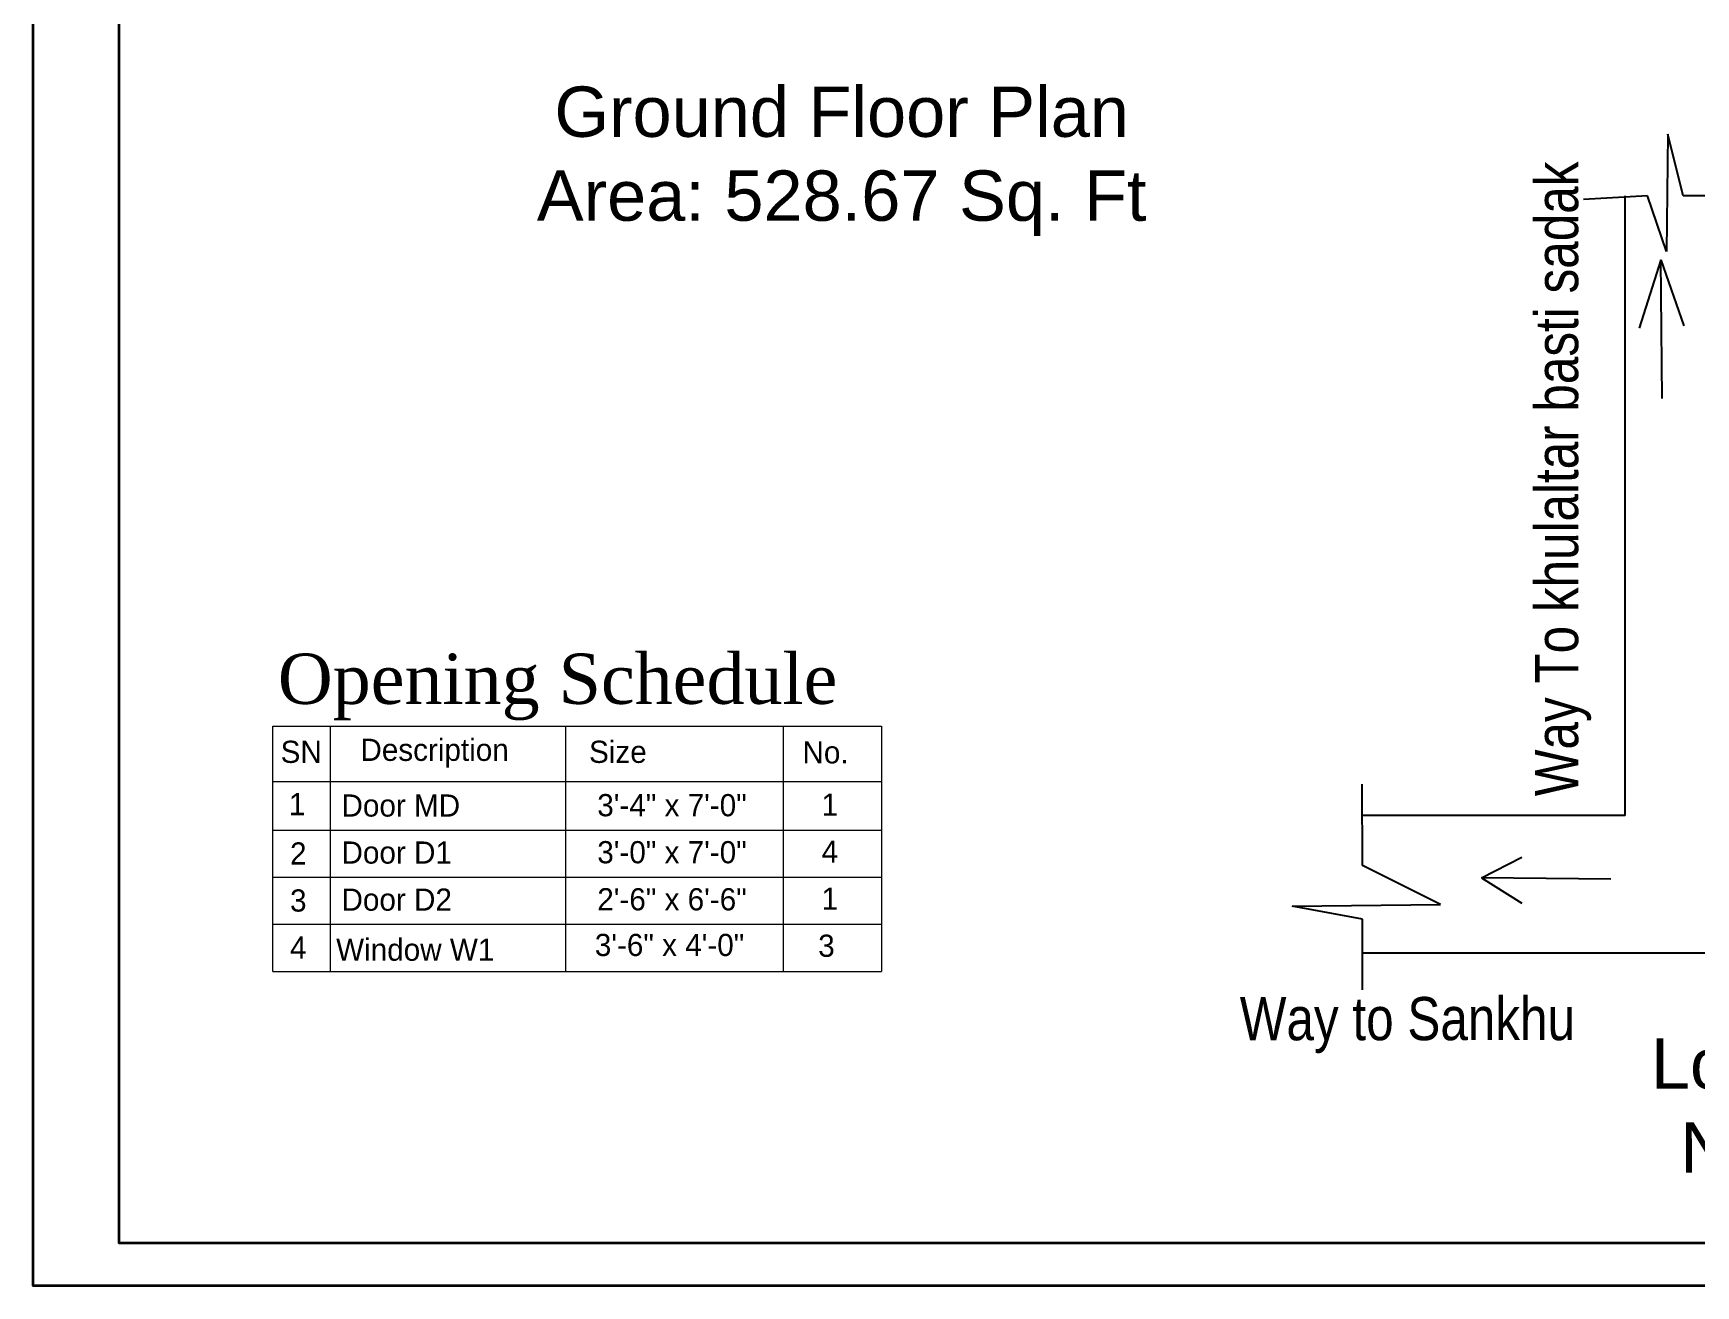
# Model space of a CAD drawing. Header units: inches. Extents: x 45643 to 78083, y -17830 to -3084.
# Drawn here: x 49178.9 to 49641.3, y -7071.9 to -6723.5 of the extents above; entities that cross this region are included whole.
import ezdxf

# ---------------------------------------------------------------- set-up
doc = ezdxf.new("R2010")
doc.units = ezdxf.units.IN
doc.header["$MEASUREMENT"] = 0
doc.linetypes.add('DASHED2', pattern=[0.375, 0.25, -0.125])
doc.layers.add('DIMENSION', color=5, linetype='Continuous')
doc.layers.add('Normal Wall', color=7, linetype='Continuous', lineweight=35, true_color=0xffaf89)
for name, color, linetype, lineweight in [('river', 7, 'DASHED2', 25), ('steps', 253, 'Continuous', 20), ('Text', 7, 'Continuous', 9)]:
    doc.layers.add(name, color=color, linetype=linetype, lineweight=lineweight)
doc.styles.add('DIM', font='', dxfattribs={"height": 100})
doc.styles.get("Standard").update_dxf_attribs({"font": 'times.ttf'})
doc.styles.add('TIMES', font='FTLTLT.TTF')
doc.styles.get('DIM').set_extended_font_data('VNI-Helve-Condense')

msp = doc.modelspace()

# ---------------------------------------------------------------- linework, layer by layer
at = {"layer": 'DIMENSION', "ltscale": 7}
for p, q in [((49621.72, -6941.15), (49548.57, -6941.15)), ((49834.23, -6979.38), (49548.67, -6979.38))]:
    msp.add_line(p, q, dxfattribs=at)
at = {"layer": 'Normal Wall'}
for points in [[(49178.94, -6321.37), (50236.95, -6321.37), (50236.95, -7071.89), (49178.94, -7071.89)], [(49178.94, -6321.37), (50236.95, -6321.37), (50236.95, -7071.89), (49178.94, -7071.89)], [(50225.04, -6333.27), (49202.76, -6333.27), (49202.76, -7059.99), (50225.04, -7059.99)], [(50225.04, -6333.27), (49202.76, -6333.27), (49202.76, -7059.99), (50225.04, -7059.99)]]:
    msp.add_lwpolyline(points, close=True, dxfattribs=at)
at = {"layer": 'river', "color": 1, "linetype": 'Continuous', "ltscale": 10}
for p, q in [((49633.51, -6751.59), (49633.19, -6784.25)), ((49637.81, -6768.8), (49633.51, -6751.59)), ((49627.93, -6768.8), (49610.09, -6769.75)), ((49621.72, -6941.15), (49621.72, -6768.8)), ((49633.19, -6784.25), (49627.93, -6768.8)), ((49648.8, -6768.8), (49637.81, -6768.8)), ((49631.59, -6786.6), (49625.54, -6805.56)), ((49632, -6825.1), (49631.59, -6786.6)), ((49631.59, -6786.6), (49637.97, -6804.93)), ((49548.67, -6955.01), (49548.51, -6932.38)), ((49581.72, -6958.4), (49592.95, -6952.66)), ((49570.34, -6965.84), (49548.67, -6955.01)), ((49617.66, -6958.77), (49581.72, -6958.4)), ((49581.72, -6958.4), (49592.95, -6965.49)), ((49529.07, -6966.32), (49570.34, -6965.84)), ((49548.67, -6969.98), (49529.07, -6966.32)), ((49548.67, -6989.58), (49548.67, -6969.98))]:
    msp.add_line(p, q, dxfattribs=at)
at = {"layer": 'steps', "color": 7, "lineweight": 5, "ltscale": 0.3}
for p, q in [((49245.6, -6916.25), (49414.82, -6916.25)), ((49245.6, -6984.45), (49245.6, -6916.25)), ((49261.55, -6916.25), (49261.55, -6984.45)), ((49326.97, -6916.25), (49326.97, -6984.45)), ((49387.51, -6916.25), (49387.51, -6984.45)), ((49414.82, -6916.25), (49414.82, -6984.45)), ((49245.6, -6931.62), (49414.82, -6931.62)), ((49245.6, -6931.62), (49414.82, -6931.62)), ((49245.6, -6945.2), (49414.82, -6945.2)), ((49245.6, -6958.28), (49414.82, -6958.28)), ((49245.6, -6971.36), (49414.82, -6971.36)), ((49245.6, -6984.45), (49414.82, -6984.45))]:
    msp.add_line(p, q, dxfattribs=at)

# ---------------------------------------------------------------- texts
at = {"color": 7, "linetype": 'ByBlock', "lineweight": 5}
msp.add_text('Opening Schedule', height=14, dxfattribs=at).set_placement((49246.96, -6910.06))
at = {"color": 7, "linetype": 'ByBlock', "lineweight": 5, "char_height": 14, "width": 235.547, "attachment_point": 5}
for s, insert in [('{\\fArial CE|b0|i0|c238|p34;Ground Floor Plan\\PArea: \\fArial CE|b0|i0|c0|p34;528.67\\fArial CE|b0|i0|c238|p34; Sq. Ft}', (49403.78, -6759.14)), ('{\\fArial CE|b0|i0|c0|p34;Location Plan\\PNot in scale}', (49688.09, -7021.89))]:
    msp.add_mtext(s, dxfattribs=dict(at, insert=insert))
at = {"layer": 'steps', "color": 7, "lineweight": 5, "ltscale": 0.3, "style": 'TIMES'}
for s, height, p in [('SN', 6.169, (49247.74, -6926.48)), ('Description', 6.169, (49269.93, -6925.92)), ('Size', 6.169, (49333.52, -6926.48)), ('No.', 6.169, (49392.87, -6926.61)), ('1', 6.17, (49250.04, -6941.03)), ('Door MD', 6.169, (49264.67, -6941.41)), ('3\'-4" x 7\'-0"', 6.169, (49335.81, -6941.32)), ('1', 6.17, (49398.19, -6941.16)), ('2', 6.17, (49250.36, -6954.75)), ('Door D1', 6.169, (49264.67, -6954.49)), ('3\'-0" x 7\'-0"', 6.169, (49335.81, -6954.4)), ('4', 6.17, (49398.19, -6954.24)), ('3', 6.17, (49250.36, -6967.83)), ('Door D2', 6.169, (49264.67, -6967.58)), ('2\'-6" x 6\'-6"', 6.169, (49335.81, -6967.49)), ('1', 6.17, (49398.19, -6967.32)), ('4', 6.17, (49250.36, -6980.91)), ('Window W1', 6.169, (49263.18, -6981.5)), ('3\'-6" x 4\'-0"', 6.169, (49335.13, -6980.19)), ('3', 6.17, (49397.25, -6980.41))]:
    msp.add_text(s, height=height, dxfattribs=at).set_placement(p)
at = {"layer": 'Text', "ltscale": 7, "char_height": 12, "width": 245.0767, "attachment_point": 1, "style": 'DIM'}
for s, insert, rotation in [('Way To khulaltar basti sadak', (49596.62, -6935.73), 90), ('Way to Sankhu', (49514.51, -6991.62), 0.0308)]:
    msp.add_mtext(s, dxfattribs=dict(at, insert=insert, rotation=rotation))

doc.saveas('drawing.dxf')
